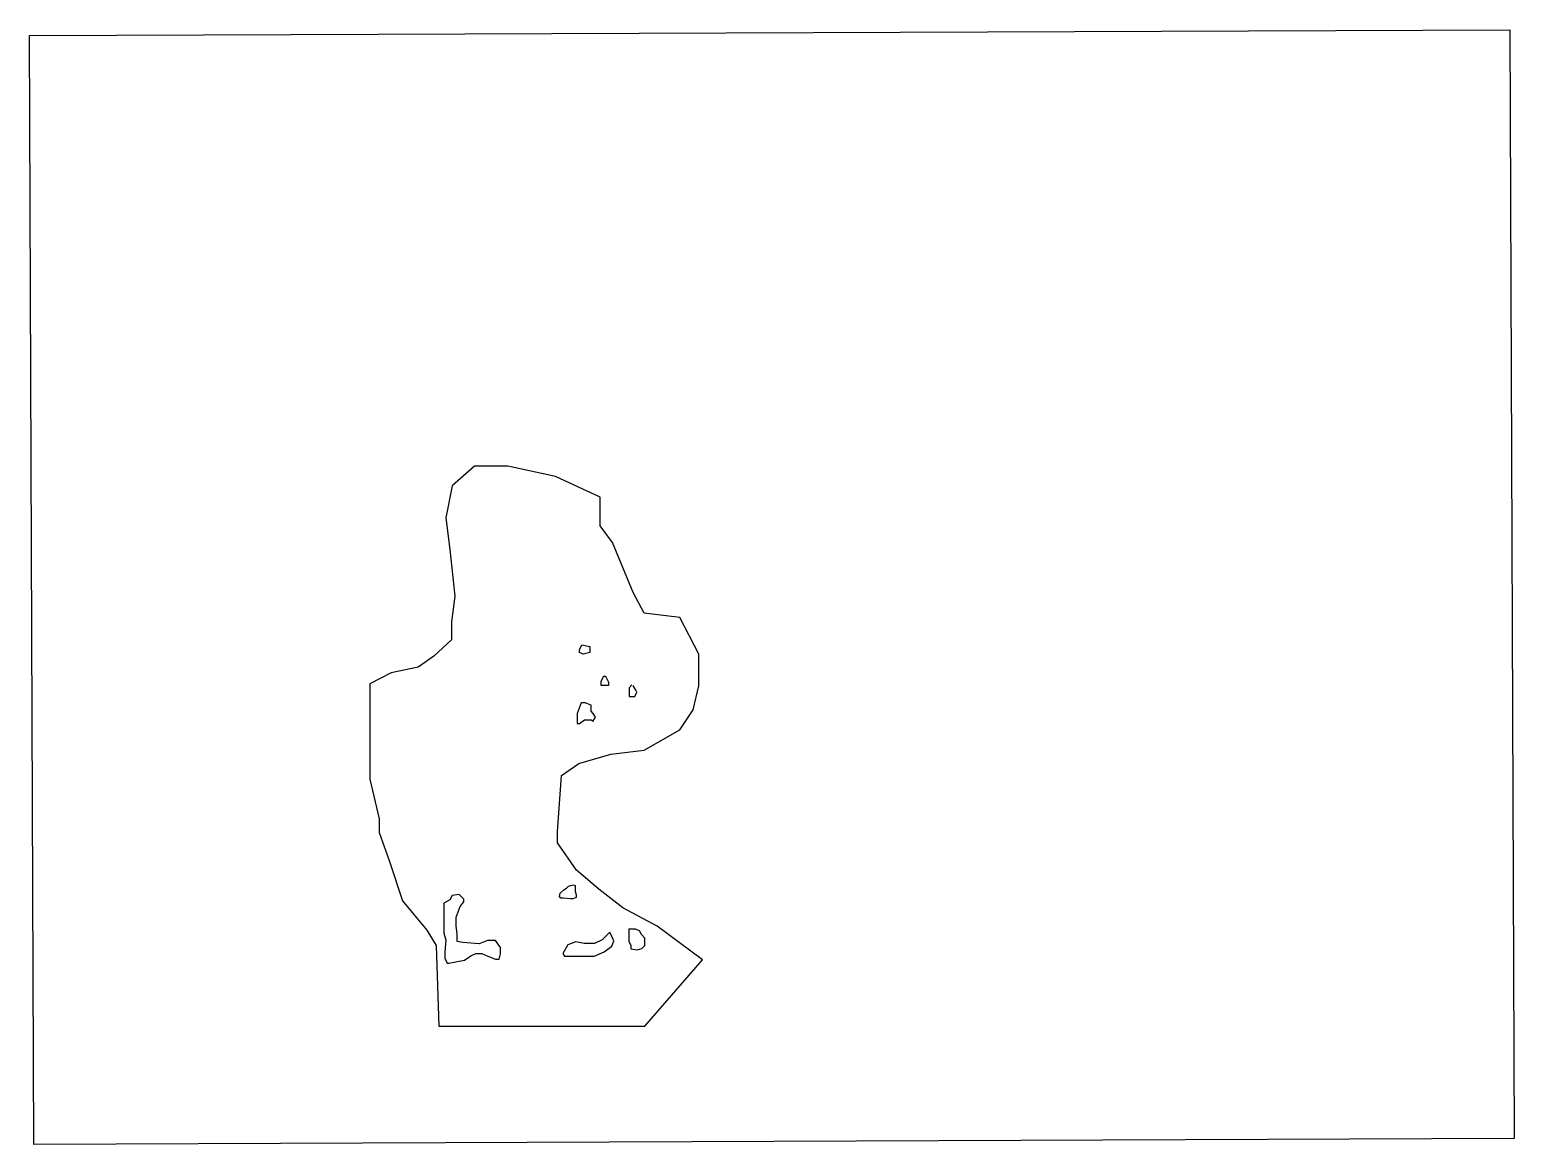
# Model space of a CAD drawing. Header units: inches. Extents: x -300 to 848, y -238 to 624.
import ezdxf

# ---------------------------------------------------------------- set-up
doc = ezdxf.new("R2010")
doc.units = ezdxf.units.IN
doc.header["$MEASUREMENT"] = 0
picture_1 = doc.add_image_def('image1.jpg', size_in_pixel=(2584, 1936))

msp = doc.modelspace()

# ---------------------------------------------------------------- linework, layer by layer
for points in [[(-21.8, -18.9), (-11.5, -50.1), (7.3, -72.6), (14.6, -84.5), (16.6, -146.8), (175.9, -146.8), (220.5, -95.6), (185.5, -69.5), (158.8, -55.3), (140.3, -41), (123, -26.2), (108.5, -5.2), (108.5, 3.3), (111.5, 47), (124.8, 56.3), (149.7, 63.4), (175.5, 66.5), (203, 82.1), (213.2, 97.7), (217.7, 116.3), (217.7, 140.8), (203, 169.2), (175.3, 172.4), (166.9, 188.4), (150.9, 227), (141.5, 239.9), (141.5, 262.1), (106.9, 278.1), (70, 286.1), (44.2, 286.1), (26.9, 271), (22, 246.1), (25.1, 221.7), (29.1, 185.7), (26.4, 165.7), (26.4, 151.9), (12.7, 139.1), (0.7, 130.6), (-20.2, 126.2), (-36.6, 117.7), (-36.6, 114.2), (-36.6, 44), (-29.4, 13.4), (-29.4, 2.9), (-21.8, -18.9)], [(127.3, 147.9), (133.3, 146.7), (133.3, 144.4), (133.3, 141.9), (128.2, 140.8), (125.5, 142), (125.5, 144.2), (127.3, 147.9)], [(145.9, 123.4), (143.9, 123.4), (141.9, 119.6), (141.9, 116.7), (141.9, 116.7), (146.5, 116.7), (148.1, 116.7), (148.1, 118.7), (145.9, 123.4)], [(165.9, 117), (163.7, 114.6), (163.7, 110.3), (163.7, 107.9), (168.3, 107.9), (169.8, 111.4), (168.7, 113.5), (167, 116.6)], [(125.3, 87), (129.2, 89.9), (134.4, 89.9), (135.7, 88.6), (137.9, 91.9), (135.9, 94.8), (134.4, 96.6), (134.4, 101.2), (129.7, 103), (126.6, 103), (123.7, 94.8), (123.7, 91.2), (123.7, 87), (125.3, 87)], [(24.5, -98.1), (36.4, -95.9), (41.5, -92.6), (45.3, -90.6), (49.8, -90.6), (54.6, -92.9), (60.5, -95.2), (63.4, -95.2), (64.4, -91.1), (64.4, -86.2), (60.4, -80.7), (54.4, -80.7), (47.8, -83.2), (35.2, -82.3), (30.9, -81.5), (30.9, -79.3), (30.9, -75.5), (30.2, -69.7), (30.2, -65), (30.2, -62.5), (33.1, -54.3), (36.1, -50.7), (36.1, -48.7), (32.3, -45), (26.9, -45.8), (25.1, -49.1), (20.6, -51.9), (20.6, -61.3), (20.6, -67.3), (20.6, -75.1), (22, -80.4), (21.3, -89.4), (21.3, -94.3), (23.2, -98.1), (24.5, -98.1)], [(120.7, -37.6), (122.1, -38.2), (122.1, -40.7), (122.1, -42.5), (122.9, -45.4), (122.9, -47.5), (120.2, -48.4), (118.5, -48.4), (113.1, -47.9), (111.1, -47.9), (110, -46.6), (110.4, -44), (113.2, -41.5), (115.3, -40.1), (117, -38.7), (120.7, -37.6)], [(148.8, -74.3), (143, -80.1), (137, -83), (129, -83), (122.6, -81.7), (116.5, -84.1), (112.6, -90.8), (113.9, -92.7), (122.6, -92.7), (129.9, -92.7), (136.7, -92.7), (144.5, -89.4), (150.3, -85), (151.9, -81), (148.8, -74.3)], [(169.9, -88), (173.6, -86.9), (175.9, -84.6), (175.9, -81.7), (175.9, -78.8), (173.4, -76), (171.7, -73.3), (168.6, -71.8), (166.5, -71.8), (163.5, -71.8), (163.5, -76.4), (163.5, -81.1), (165, -84.6), (165, -87.1), (169.9, -88)]]:
    msp.add_lwpolyline(points)

# ---------------------------------------------------------------- pictures from other files: only their frames are drawn
image = msp.add_image(picture_1, insert=(-296.3, -238.3), size_in_units=(1144.4, 857.4), rotation=0.2231)
image.dxf.flags = 7

doc.saveas('drawing.dxf')
